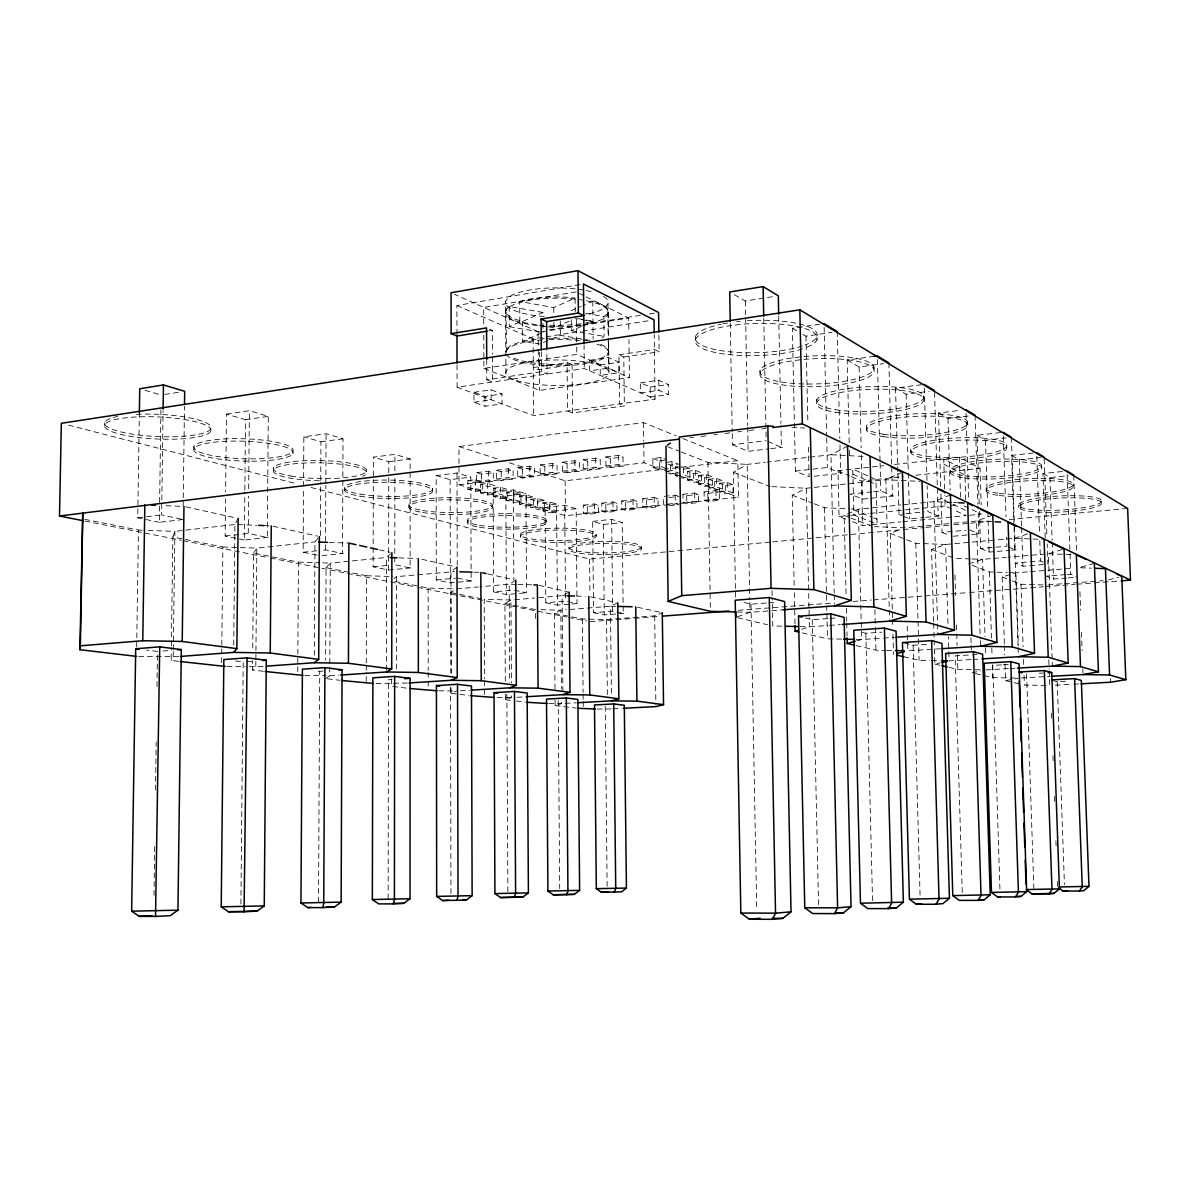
<?xml version="1.0" encoding="UTF-8"?>
<svg xmlns="http://www.w3.org/2000/svg" width="1190" height="1190" viewBox="0 0 1190 1190"><rect width="100%" height="100%" fill="white"/><g stroke="black" fill="none" stroke-linecap="round" stroke-linejoin="round"><path stroke-width="0.75" stroke-dasharray="5 3.75" d="M391.361 678.925L391.361 686.332L407.947 688.296M394.872 478.261L394.782 564.685L410.119 567.957L410.134 458.938L394.902 454.357L373.377 457.153L373.333 477.592M394.887 470.913L394.902 454.357M396.359 668.988L396.448 576.644L454.461 571.602M409.092 507.58L409.092 505.527M366.327 471.805L366.327 469.544M366.222 681.528L366.252 672.246M366.252 670.387L366.267 664.823M366.282 662.964L366.505 575.752L326.075 567.66L325.614 660.108M410.862 567.883L388.624 570.04L373.125 566.812L373.318 479.451M386.378 670.134L386.557 557.485L390.543 553.856M388.148 898.748L388.461 679.728L392.06 679.49M388.624 570.04L388.758 474.527M388.758 472.683L388.773 461.661L373.377 457.153M325.524 678.597L329.749 675.771L330.27 563.123L386.557 557.485M303.539 486.279L303.852 436.804L326.075 433.725L343.003 438.798L342.541 553.543L325.495 549.899L322.059 550.271M344.921 490.815L344.921 488.673M316.897 555.105L303.138 552.234L303.524 488.108M314.339 655.303L314.963 541.911L319.366 536.526M318.518 902.124L319.723 671.309L316.272 670.892M320.452 535.589L320.72 482.262M320.735 480.418L320.943 441.802L303.852 436.804M325.495 549.899L325.822 485.356M325.837 483.512L326.075 433.725M273.551 469.901L273.566 467.625M292.814 453.747A49.697 9.937 1.8 0 0 223.705 441.416A49.697 9.937 1.8 0 0 213.858 458.224A49.697 9.937 1.8 0 0 292.814 453.747L292.829 451.382A49.697 9.996 1.8 0 0 223.735 438.976A49.697 9.996 1.8 0 0 213.888 455.874A49.697 9.996 1.8 0 0 292.829 451.382M297.738 671.621L298.437 562.126L253.589 553.142L252.726 649.606M240.901 904.043L243.206 661.938L234.4 660.852M268.107 537.404L244.367 540.007L244.828 491.887M244.843 490.042L245.512 419.713L226.442 414.135L225.624 491.693M226.442 414.135L249.394 410.714L268.286 416.381L267.289 537.493L248.264 533.432L248.606 496.245M248.68 488.807L249.394 410.714M263.377 671.294L252.548 670.015L252.622 660.733M255.85 661.328L255.791 666.891L252.548 670.015M255.865 659.468L256.847 548.129L314.963 541.911M221.623 662.696L222.872 546.984L172.847 536.973L174.885 531.38L234.921 524.493L256.728 525.296M244.367 540.007L225.148 536.006L225.55 499.071M233.716 644.965L234.921 524.493L238.149 518.468M183.171 506.494L184.48 406.162M193.896 448.987L193.925 446.577M210.838 430.944A53.252 11.052 2.5 0 0 134.663 417.05A53.252 11.052 2.5 0 0 127.836 435.867A53.252 11.052 2.5 0 0 210.838 430.944L210.868 428.445M154.001 895.326L154.715 845.45M155.503 790.011L156.188 741.98M156.976 686.541L157.482 651.436L146.593 650.097M183.007 519.509L159.326 522.306L160.933 409.777M181.222 519.123L161.602 514.943L163.075 410.937M178.381 661.298L171.181 660.45L171.36 647.553M171.375 645.709L172.847 536.973M173.279 651.436L173.204 656.969L171.181 660.45M173.294 649.591L174.885 531.38L143.931 530.279M159.326 522.306L137.743 517.814L139.364 412.722M136.672 647.092L136.776 639.655M136.805 637.795L138.471 530.086L84.148 519.212M104.601 425.514L104.646 422.971M505.914 373.199L505.572 301.68L507.907 297.916A51.349 14.563 0.1 0 1 560.549 287.906L574.011 288.739A51.349 14.563 0.1 0 1 584.587 290.226M253.589 553.142L256.847 548.129L222.872 546.984M505.824 351.972L508.175 348.551A51.497 13.268 0.1 0 1 547.207 339.552M603.538 296.459A51.349 14.563 0.1 0 1 607.986 303.926L605.026 307.6A51.349 14.563 0.1 0 1 585.495 314.577M608.417 342.779L608.536 353.876L605.561 357.238A51.497 13.268 0.1 0 1 553.915 365.821L541.048 365.166A51.497 13.268 0.1 0 1 507.014 355.423M326.075 567.66L330.27 563.123L321.434 562.84M542.878 312.405L509.171 306.47L506.821 308.493A50.962 14.221 0.1 0 0 514.913 319.113L522.484 321.493L542.878 312.405L542.908 316.049M393.979 578.697L396.448 576.644M509.171 306.47L509.29 326.714L519.822 321.88L537.776 324.959M585.718 313.267L603.865 316.51L606.528 314.547A50.962 14.221 0.1 0 0 600.251 303.762L592.813 301.219L582.832 305.577M456.975 567.109L450.951 571.497L451.159 672.915M602.081 337.752L604.089 336.339L603.865 316.51M450.995 673.213L450.832 592.635L456.395 588.886L478.246 586.938M515.761 580.185L509.186 584.171L480.061 586.774M735.584 597.127L733.337 472.296L747.216 464.368L765.423 462.27M505.304 681.23L504.917 603.464L510.956 600.028L511.403 682.867M847.548 446.086L830.962 454.729L767.252 462.062M569.118 592.04L562.126 595.684L536.541 597.856M794.147 585.272L792.243 495.219L806.359 488.242L885.836 479.719L920.242 481.4M554.986 688.995L554.391 613.371L560.817 610.217L566.321 609.771M902.407 472.147L885.836 479.719L889.242 608.254M617.759 602.854L610.425 606.201L568.165 609.622M519.822 321.88L519.703 301.472L553.766 307.555L575.082 298.05L575.216 311.721M571.2 310.664L581.166 306.306M847.325 514.05L858.377 509.231L900.785 504.977M522.484 321.493L522.618 341.203L541.316 333.155M539.561 325.272L553.93 327.741L571.988 319.976M543.354 342.541L560.386 335.357L593.141 340.905M571.289 319.783L571.379 330.731L581.36 326.521M583.026 325.822L593.007 321.612L575.276 318.563M451.025 687.865L451.04 693.354L456.633 691.018M950.408 494.951L933.971 501.645L902.63 504.798M571.899 616.881L582.401 618.979L606.558 619.559L654.693 615.84L662.28 612.761M892.53 617.684L890.284 533.388L901.321 529.074M992.743 515.077L976.529 521.027L950.661 523.481M737.503 616.762L749.983 612.329L783.065 609.801M505.378 694.201L505.393 699.75L511.477 697.593L511.462 693.919M933.615 621.537L931.532 549.438L945.604 544.455L1014.445 538.297L1031.105 538.951M1014.445 538.297L1030.376 532.956M968.615 563.867L982.553 559.36L991.701 558.586M801.465 629.272L809.408 626.818L827.63 625.524M555.076 700.062L555.12 705.596L561.576 703.617L561.546 699.943M1062.313 549.497L1048.405 553.766L1008.168 557.188M1004.36 643.611L1002.159 576.927L1015.903 572.836L1028.532 571.81M1094.339 563.361L1079.033 567.719L1091.364 568.151M856.83 640.86L861.62 639.551L881.582 638.212M1108.44 579.917L1118.421 577.269M519.703 301.472L528.538 299.3A50.962 14.221 0.1 0 1 567.779 297.292L575.082 298.05M585.971 322.832L592.932 321.24L578.399 318.667M934.15 640.012L934.849 664.05L940.174 662.86M971.992 672.781L980.783 670.996M1005.029 663.99L1005.565 680.665L1019.443 678.062M456.975 334.256L456.901 305.503L583.472 283.993M576.228 291.892L483.676 307.451L483.75 325.926M488.763 330.924L492.303 330.359L492.407 354.337M549.066 329.868L640.324 315.365M649.443 313.922L654.916 313.059M581.211 325.569L539.204 332.233L454.402 294.228M583.026 325.287L628.692 318.042L628.87 332.486M734.394 294.689L745.312 301.011L774.63 296.384M164.77 394.44L179.244 392.164M456.901 305.503L533.105 338.882L544.098 337.142M545.927 336.859L580.735 331.4M582.564 331.118L650.35 320.467M483.884 361.016L483.913 368.394L576.793 354.397L629.406 377.617L628.945 339.7M808.412 447.202L809.081 476.818L795.411 471.106L792.361 328.291L822.29 323.829M572.078 364.661L567.095 362.519L533.298 367.561L538.386 369.659L572.078 364.661L572.494 412.9L624.378 405.894L623.798 357L618.993 354.784L619.559 403.901L624.378 405.894M618.993 354.784L654.426 349.503L659.111 351.764L658.873 333.899M589.556 360.317L608.402 357.506L618.874 362.236L618.993 372.753L600.281 375.445L600.162 364.988L589.556 360.317L589.66 370.878L608.521 368.127L618.993 372.753M623.798 357L659.111 351.764M486.695 359.395L486.784 379.788L541.45 371.711L547.028 374.017L546.85 350.514M600.162 364.988L618.874 362.236M457.034 364.913L457.094 387.196L584.275 368.543L655.08 399.096L654.217 334.628M802.938 334.42L805.957 336.175L832.048 332.352M245.512 419.713L268.286 416.381M473.962 392.313L491.068 389.844L501.987 393.979L502.031 403.856L485.014 406.251L473.992 402.235L473.962 392.313L484.985 396.404L501.987 393.979M483.913 368.394L539.606 390.394L629.406 377.617M473.992 402.235L491.113 399.81L491.068 389.844M640.577 382.808L658.784 380.25L668.289 384.548L668.423 394.574L650.335 397.044L650.201 387.062L640.577 382.808L640.711 392.893L658.918 390.38L668.423 394.574M650.201 387.062L668.289 384.548M849.199 442.695L847.176 360.064L873.743 356.375M847.176 360.064L859.135 366.996L883.649 363.634M320.943 441.802L343.003 438.798M457.094 387.196L533.611 415.563L655.08 399.096M897.81 471.686L895.534 388.089L922.428 384.593M677.72 503.712L565.443 515.701L459.028 484.761L458.938 446.562L643.478 422.629L676.069 435.778M895.534 388.089L906.14 394.247L929.197 391.287M388.773 461.661L410.134 458.938M689.888 437.831L693.577 437.37M700.94 436.462L706.473 435.778M713.851 434.856L717.54 434.395M724.903 433.487L730.437 432.803M737.815 431.881L741.489 431.435M748.867 430.512L754.401 429.828M761.764 428.921L765.453 428.46M940.71 486.502L938.538 413.004L958.605 410.55M471.88 580.913L450.326 582.877L436.284 579.961L436.165 475.539L457.02 472.995L470.809 477.13L471.136 580.973L457.257 578.013M540.111 464.903L552.353 463.416L557.009 464.963L557.069 473.873L544.871 475.331L540.186 473.813L540.111 464.903L544.797 466.435L557.009 464.963M476.625 472.638L488.436 471.21L493.27 472.698L493.3 481.459L481.519 482.857L476.654 481.414L476.625 472.638L481.489 474.126L493.27 472.698M496.394 470.243L508.323 468.786L513.098 470.303L513.143 479.109L501.243 480.522L496.423 479.049L496.394 470.243L501.198 471.746L513.098 470.303M517.635 467.655L529.729 466.183L534.429 467.715L534.489 476.58L522.44 478.008L517.695 476.521L517.635 467.655L522.38 469.172L534.429 467.715M562.454 462.196L574.844 460.694L579.426 462.27L579.5 471.24L567.154 472.698L562.528 471.18L562.454 462.196L567.08 463.758L579.426 462.27M583.16 459.682L595.699 458.15L600.221 459.757L600.31 468.771L587.815 470.258L583.249 468.711L583.16 459.682L587.726 461.259L600.221 459.757M605.844 456.915L618.532 455.383L622.98 456.99L623.084 466.063L610.425 467.566L605.933 466.004L605.844 456.915L610.336 458.522L622.98 456.99M938.538 413.004L947.999 418.493L969.672 415.875M732.252 433.725L732.445 444.762L766.182 440.687M436.165 475.539L450.118 479.63L470.809 477.13M137.743 517.814L161.602 514.943M467.863 480.626L475.197 479.748L482.679 481.995L482.709 490.548L475.405 491.396L467.893 489.224L467.863 480.626L475.375 482.857L475.405 491.396M652.804 458.492L659.498 460.976L659.617 469.961L652.923 467.521L652.804 458.492L660.941 457.525L665.924 459.399M476.654 481.414L488.465 480.001L493.3 481.459M496.423 479.049L508.368 477.636L513.143 479.109M517.695 476.521L529.773 475.078L534.489 476.58M540.186 473.813L552.428 472.356L557.069 473.873M562.528 471.18L574.919 469.693L579.5 471.24M583.249 468.711L595.788 467.209L600.31 468.771M605.933 466.004L618.636 464.487L623.084 466.063M459.028 484.761L643.998 462.791L662.889 469.678M659.498 460.976L665.969 460.218M732.445 444.762L748.123 451.322L769.157 448.823M770.912 448.615L782.604 447.232M480.358 484.33L487.632 483.467L494.966 485.654L495.01 494.133L487.736 494.966L480.388 492.839L480.358 484.33L487.707 486.517L494.966 485.654M667.144 462.241L671.993 461.675L678.493 464.115L670.461 465.067L667.188 463.847M467.893 489.224L475.227 488.361L482.709 490.548M652.923 467.521L661.06 466.569L666.043 468.399M493.344 488.183L500.588 487.335L507.743 489.477L507.788 497.851L500.588 498.67L493.389 496.587L493.344 488.183L500.544 490.31L507.743 489.477M689.962 477.175L683.61 474.84L683.477 465.989L689.828 468.384L689.962 477.175L682.004 478.082L675.608 475.762L675.474 466.926L681.87 466.183M509.439 462.836L565.161 480.79L737.8 460.679L738.455 497.227L679.564 503.519M683.462 469.113L689.828 468.384M480.388 492.839L487.677 491.991L495.01 494.133M667.278 471.195L672.112 470.63L678.627 473.01L670.595 473.932L667.322 472.757M979.177 503.995L977.005 435.302L1001.43 432.476M493.151 492.229L513.351 489.893L525.906 493.657L526.53 592.798L513.916 590.106L493.582 591.876L493.151 492.229L505.854 495.947L525.906 493.657M506.717 492.11L513.902 491.291L520.908 493.389L520.952 501.674L513.797 502.478L506.762 500.44L506.717 492.11L513.753 494.207L520.908 493.389M687.374 471.314L695.287 470.392L701.49 472.728L701.639 481.429L693.74 482.307L687.508 480.046L687.374 471.314L693.606 473.635L701.49 472.728M493.389 496.587L500.618 495.769L507.788 497.851M675.608 475.762L683.61 474.84M977.005 435.302L985.499 440.24L1006.219 437.861M519.376 495.888L526.501 495.085L533.358 497.137L533.403 505.334L526.307 506.107L519.42 504.129L519.376 495.888L526.263 497.926L533.358 497.137M698.575 475.509L706.429 474.617L712.498 476.907L712.631 485.505L704.807 486.368L698.709 484.152L698.575 475.509L704.673 477.785L712.498 476.907M506.762 500.44L513.946 499.622L520.952 501.674M687.508 480.046L695.436 479.154L701.639 481.429M530.814 499.279L537.88 498.491L544.604 500.499L544.663 508.606L537.612 509.38L530.859 507.431L530.814 499.279L537.553 501.273L544.604 500.499M708.705 479.287L716.499 478.41L722.434 480.641L722.583 489.149L714.818 489.997L708.853 487.826L708.705 479.287L714.684 481.504L722.434 480.641M795.411 471.106L827.392 467.521L840.661 473.337L839.857 440.196M225.148 536.006L248.264 533.432M519.42 504.129L526.545 503.325L533.403 505.334M698.709 484.152L706.577 483.274L712.631 485.505M542.982 510.941L550.003 510.168L556.593 512.087L549.587 512.845L542.982 510.941L542.923 502.864L549.944 502.091L556.518 504.054L557.456 605.174L569.906 604.148M719.429 483.274L727.164 482.411L732.966 484.598L733.114 493.017L725.409 493.85L719.578 491.723L719.429 483.274L725.275 485.446L732.966 484.598M845.807 519.063L839.069 516.475L837.983 470.719L883.679 465.647M894.597 464.442L959.318 457.257L980.039 468.325L981.2 504.977M542.923 502.864L549.527 504.828L556.518 504.054M530.859 507.431L537.939 506.657L544.663 508.606M708.853 487.826L716.648 486.978L722.583 489.149M814.332 476.238L841.761 473.218M1013.984 525.906L1011.619 455.368L1034.898 452.81M545.094 507.431L564.685 505.289L576.153 508.725L577.016 603.568L565.503 601.114L545.793 602.75L545.094 507.431L556.712 510.837L576.153 508.725M583.264 505.185L594.346 503.98L598.347 505.214L598.421 513.202L587.384 514.378L583.338 513.188L583.264 505.185L587.295 506.419L598.347 505.214M601.798 503.162L612.984 501.942L616.926 503.191L617.03 511.224L605.859 512.414L601.872 511.194L601.798 503.162L605.769 504.411L616.926 503.191M621.701 500.99L633.006 499.755L636.903 501.02L637.007 509.097L625.717 510.302L621.79 509.067L621.701 500.99L625.628 502.254L636.903 501.02M642.734 498.67L654.173 497.435L658.011 498.714L658.13 506.836L646.706 508.041L642.838 506.806L642.734 498.67L646.601 499.949L658.011 498.714M677.69 496.022L675.176 495.159L663.604 496.409L663.722 504.59L675.295 503.355L677.809 504.188M682.941 494.296L694.633 493.032L698.352 494.341L698.485 502.552L686.823 503.787L683.06 502.522L682.941 494.296L686.704 495.605L698.352 494.341M704.078 491.991L715.904 490.711L719.563 492.035L719.712 500.291L707.916 501.54L704.212 500.261L704.078 491.991L707.782 493.315L719.563 492.035M719.578 491.723L727.313 490.89L733.114 493.017M669.063 497.524L678.955 496.453M1011.619 455.368L1019.295 459.816L1040.581 457.51M851.43 476.64L861.515 481.072L903.165 476.595M915.854 475.227L980.039 468.325M583.338 513.188L594.42 511.998L598.421 513.202M601.872 511.194L613.073 510.004L617.03 511.224M621.79 509.067L633.11 507.862L637.007 509.097M642.838 506.806L654.277 505.586L658.13 506.836M683.06 502.522L694.752 501.273L698.485 502.552M704.212 500.261L716.038 498.982L719.712 500.291M669.182 505.676L679.073 504.62M1045.207 537.657L1042.946 473.531L1065.273 471.195M871.898 491.872L850.448 494.118L862.452 499.146L893.526 495.947M873.683 491.693L880.823 490.949L892.47 496.052L891.682 466.465M592.65 521.354L611.66 519.376L622.177 522.529L623.233 613.43L612.672 611.184L593.572 612.701L592.65 521.354L603.315 524.478L622.177 522.529M303.138 552.234L320.333 550.449M1042.946 473.531L1049.907 477.562L1068.233 475.673M322.044 555.641L343.315 553.454M839.069 516.475L848.946 515.493M850.582 515.33L868.477 513.559M870.307 513.381L948.609 505.616M950.349 505.453L957.295 504.753M897.855 473.546L898.971 514.407L904.4 513.872M906.2 513.693L924.273 511.923M373.125 566.812L389.368 565.22M903.522 516.311L909.606 518.855L923.901 517.471M925.686 517.308L939.207 515.999M852.531 521.666L862.631 525.563L869.875 524.864M871.69 524.686L900.756 521.889M902.57 521.726L966.235 515.597L953.25 509.662M969.627 515.27L981.482 514.125L970.326 508.904M948.817 523.645L904.474 527.839L874.516 526.635M311.096 487.498L589.6 559.092L770.793 542.015M772.637 541.852L924.258 527.572M926.103 527.393L951.985 524.954M953.83 524.775L968.63 523.392M970.475 523.213L990.809 521.294M1009.298 519.554L1127.629 508.413M940.918 493.85L942.064 532.436L965.968 530.219M436.284 579.961L455.517 578.176M953.368 536.229L969.731 534.741M971.561 534.563L979.786 533.819M979.415 511.417L980.59 548.545L1006.948 546.225L1006.651 537.047M980.59 548.545L989.098 552.101L1009.968 550.301M1011.708 550.152L1016.111 549.765M493.582 591.876L506.36 594.539L527.23 592.739M993.531 558.437L1006.338 557.351M514.615 599.715L534.712 598.02M1043.452 562.23L1040.476 560.936L1015.234 563.034L1022.924 566.247L1046.129 564.328M1048.792 564.12L1047.914 564.194L1047.2 543.889M571.691 604.014L577.7 603.509M1030.332 571.661L1073.618 568.151M1065.586 574.621L1046.575 576.139L1053.537 579.054L1066.448 578.043M1067.326 574.487L1070.777 574.22L1075.834 576.421M1068.293 577.894L1077.515 577.165M593.572 612.701L604.267 614.918L623.902 613.371M743.988 602.438L750.994 604.208L766.925 602.958M768.695 602.824L775.761 602.274M162.985 651.004L170.319 650.439M1048.003 584.9L1062.7 583.769M1064.529 583.621L1103.1 580.646M590.21 621.701L632.768 618.428M634.627 618.294L660.524 616.286M738.231 610.306L834.458 602.899M852.962 601.471L871.452 600.043M873.311 599.909L923.261 596.056M925.121 595.922L967.678 592.635M969.523 592.501L1028.74 587.934M1030.585 587.801L1043.541 586.804M1045.385 586.655L1074.986 584.379M1076.846 584.231L1119.403 580.958M178.693 656.553L138.352 656.404M805.377 617.982L812.249 619.707L828.181 618.547M829.936 618.413L835.246 618.027M246.761 661.685L253.857 661.164M829.445 625.39L840.378 624.616M263.109 666.37L246.791 666.757M862.393 632.396L865.829 633.273L881.85 632.173M319.723 671.309L323.174 671.071M883.397 638.093L894.285 637.364M329.749 675.771L338.882 675.161M904.221 642.987L913.117 645.233L929.316 644.192M940.531 648.758L907.851 650.841L907.092 623.307M407.307 683.075L375.088 683.491M977.139 654.515L955.139 655.869L962.323 894.82M970.966 659.572L949.07 660.896L948.356 636.858M972.795 659.468L980.099 659.022M460.307 690.795L469.455 690.245M1001.504 664.883L992.743 665.389L1000.016 891.727M1003.259 664.779L1008.51 664.466M986.064 669.911L1008.168 668.646M1010.013 668.542L1015.546 668.215M516.995 697.28L524.344 696.864M1039.168 673.243L1042.767 673.049M1021.258 677.958L1050.309 676.366M565.265 703.409L576.362 702.799M1051.975 680.382L1057.196 681.706L1065.823 681.245M1055.247 685.157L1071.893 684.265M1073.737 684.176L1079.285 683.878M611.095 708.943L597.112 709.032M612.895 708.838L621.849 708.377M548.813 703.483L561.576 703.617M438.872 690.795L454.863 690.988M497.137 697.444L511.477 697.593M975.458 673.585L992.743 677.66L1017.658 678.032M226.993 666.46L244.991 666.727M1046.099 685.395L1024.397 685.083L1024.025 674.09M304.833 675.429L326.194 675.727M948.98 667.367L957.831 669.449L984.294 669.881M903.745 656.746L919.111 660.346L929.688 660.539M931.443 660.569L940.264 660.733M856.22 645.575L875.929 650.201L884.795 650.38M886.565 650.424L893.66 650.558M802.313 632.916L827.481 638.822L841.851 639.134M856.22 639.447L861.62 639.551L858.377 509.231L851.237 508.933M781.904 626.178L772.741 625.97L772.191 598.079M800.245 626.609L809.408 626.818L809.2 617.58M737.384 612.002L749.983 612.329L749.789 601.233M540.87 609.711L560.817 610.217L561.457 688.965M510.956 600.028L484.211 599.314L484.523 678.821M615.855 606.335L610.425 606.201L611.407 695.302M421.156 586.7L428.147 588.098L454.639 588.842M567.452 595.833L562.126 595.684L562.915 692.803M576.347 596.086L585.242 596.324M366.505 575.752L392.938 576.54M516.237 584.379L509.186 584.171L509.707 682.257M518.007 584.424L533.849 584.885M1012.422 580.913L1020.975 584.245L1046.174 585.049M298.437 562.126L319.664 562.796M473.798 572.197L479.064 572.36M972.081 565.22L989.351 571.944L1007.052 572.539M1008.823 572.598L1015.903 572.836L1018.328 644.831M398.903 557.887L416.56 558.467M138.471 530.086L142.116 530.219M329.243 542.402L348.878 543.086M1071.104 554.614L1048.405 553.766L1052.391 666.103M264.001 525.563L271.261 525.831M970.266 558.928L954.469 558.363L931.532 549.438M972.022 558.988L982.553 559.36L985.008 636.754M890.284 533.388L915.824 543.324L945.604 544.455L948.028 625.776M1032.965 539.025L1042.217 539.397M166.184 505.72L182.189 506.36M814.302 503.801L824.477 507.758L849.452 508.844M991.374 521.651L976.529 521.027L980.248 638.852M951.717 502.448L933.971 501.645L937.839 634.434M953.488 502.522L958.813 502.775M771.775 486.636L806.359 488.242L809.007 608.343M681.067 451.947L707.916 462.404L747.216 464.368L749.745 599.373M862.943 456.41L830.962 454.729L834.205 592.977M791.826 427.329L804.752 428.058M544.306 316.406L540.706 316.198A51.349 14.563 0.1 0 1 505.572 301.68M539.948 343.984L522.618 341.203M327.295 678.806L339.686 680.264M451.04 693.354L458.105 694.187M459.876 694.395L468.696 695.436M505.393 699.75L514.422 700.806M516.222 701.029L525.236 702.085M555.12 705.596L576.213 708.08M509.29 326.714L541.242 332.114M571.379 330.731L604.089 336.339M84.951 521.086L181.267 540.26M183.096 540.632L268.509 557.634M270.338 558.006L415.727 586.953M417.556 587.324L566.589 617M568.404 617.357L586.581 620.987M394.991 581.449L419.416 586.343M450.832 592.635L457.867 594.048M459.623 594.39L482.456 598.972M504.917 603.464L535.426 609.577L535.5 620.6M554.391 613.371L570.144 616.524M545.793 602.75L557.456 605.174M185.774 506.836L236.349 518.067M273.046 526.233L317.596 536.125M379.327 549.854L390.082 552.249M421.825 559.3L455.22 566.723M487.811 573.967L514.02 579.798M539.144 585.376L567.362 591.653M590.612 596.83L615.944 602.452M637.513 607.257L660.51 612.359M737.696 617.729L767.491 624.735M934.849 664.05L940.145 665.299M1005.565 680.665L1020.975 684.28M68.529 425.157L296.726 483.809M145.091 390.32L161.141 395.021M458.938 446.562L498.982 459.459M664.615 470.303L678.345 475.301M680.07 475.94L738.455 497.227M675.474 466.926L681.87 469.306M486.784 379.788L492.526 382.005L492.407 356.182M572.494 412.9L567.511 410.966L567.095 362.519M667.635 446.726L679.386 451.293M733.337 472.296L769.96 486.546M792.243 495.219L812.591 503.147M849.214 517.397L844.171 515.434L846.135 597.082M850.895 518.052L872.761 526.56M1002.159 576.927L1010.712 580.259M873.787 522.856L853.885 515.002L852.754 469.083L875.959 479.525L877.104 524.165M853.751 509.885L872.002 517.204M873.668 517.873L876.985 519.197M682.926 438.545L737.8 460.679M898.971 514.407L902.005 515.687M942.064 532.436L948.385 535.069M489.432 329.124L492.303 330.359M767.877 441.43L781.428 447.38L780.967 425.187M969.642 529.877L978.834 533.908L977.957 506.092M1008.599 546.954L1015.189 549.84L1014.326 524.002M837.983 470.719L849.749 475.896M852.873 474.17L876.078 484.479M951.628 508.933L945.143 505.958L944.815 495.248M944.979 500.737L951.479 503.742M953.101 504.501L966.087 510.51M963.959 505.914L968.734 508.145M579.5 293.528L584.424 295.983M586.06 296.801L628.692 318.042M943.893 464.204L964.986 475.018M792.361 328.291L796.898 330.924M1110.568 678.508L1110.716 682.212M1101.598 501.064A41.576 7.051 -2.9 0 1 1039.153 510.153A41.576 7.051 -2.9 0 1 1039.465 497.911A41.576 7.051 -2.9 0 1 1101.598 501.064L1101.687 503.072A41.591 7.021 -2.8 0 1 1039.227 512.131A41.591 7.021 -2.8 0 1 1039.539 499.949A41.591 7.021 -2.8 0 1 1101.687 503.072M1079.925 591.668L1080.609 610.083M1081.427 632.188L1082.112 650.618M1082.796 669.033L1082.93 672.722M1073.737 475.107L1076.548 551.193M1073.142 484.241L1073.216 486.353M1067.132 474.691L1069.974 552.101M1070.033 553.945L1070.777 574.22M1049.907 477.562L1052.153 540.305M1052.213 542.149L1053.537 579.054M1057.196 681.706L1064.44 884.572M1044.18 458.968L1046.932 536.497M1051.41 713.212L1051.677 720.605M1052.912 755.739L1053.165 763.132M1054.34 796.408L1054.608 803.8M1055.917 840.78L1056.11 846.313M1057.345 881.448L1057.538 886.996M1048.807 659.885L1049.134 669.018M1049.193 670.848L1049.714 685.44M1041.681 465.647L1041.756 467.878M1036.817 456.291L1039.524 533.388M1039.777 540.736L1040.476 560.936M1019.295 459.816L1021.541 525.876M1021.615 527.72L1022.924 566.247M1026.583 673.957L1033.887 888.93M1018.566 505.319L1018.64 507.312M1020.975 584.245L1023.088 646.587M1023.534 659.424L1023.712 664.927M1011.411 437.265L1014.252 522.157M1014.059 527.765L1018.045 645.605M1018.105 647.464L1018.357 654.857M1006.71 444.986L1006.8 447.336M1003.289 435.957L1005.981 516.817M1004.42 645.471L1004.717 654.738M985.499 440.24L987.745 509.93M987.804 511.76L989.098 552.101M989.351 571.944L991.493 638.703M991.791 647.985L992.029 655.393M992.326 664.674L992.743 677.66M986.257 488.867L986.332 490.964M985.365 647.806L985.588 655.184M975.086 415.221L977.897 504.233M980.307 640.696L980.471 646.23M967.619 421.885L967.708 424.369M966.027 413.361L968.72 500.291M970.906 637.706L971.085 643.24M971.144 645.084L971.308 650.632M965.759 499.874L964.822 469.961L943.744 458.998L944.771 493.419M959.318 457.257L960.538 497.167M954.975 575.023L955.585 595.387M956.477 625.018L957.102 645.382M957.385 654.634L957.831 669.449M950.572 470.704L950.632 472.906M947.999 418.493L950.155 490.339M934.567 392.447L937.318 486.561M937.378 488.406L938.196 516.088L927.888 511.566L927.144 485.758M933.674 623.381L934.091 638.167M924.332 388.044L927.084 483.913M923.633 395.883L923.708 398.516M915.824 543.324L917.966 619.484M918.011 621.344L919.111 660.346M910.945 450.534L911.019 452.855M906.14 394.247L908.282 471.21M908.327 473.04L909.606 518.855M913.117 645.233L920.138 898.301M888.9 362.92L891.622 464.621M892.589 619.514L892.783 626.847M892.976 634.181L893.511 654.336M889.287 610.083L889.54 619.261M877.387 359.573L880.05 461.333M880.094 463.193L880.823 490.949M873.757 366.416L873.832 369.212M874.888 609.607L875.929 650.201M866.707 428.013L866.766 430.468M859.135 366.996L861.173 447.752M861.352 455.086L862.452 499.146M865.829 633.273L872.582 902.213M861.515 481.072L862.631 525.563M849.377 450.043L849.556 457.391M846.402 608.209L846.715 621.195M846.759 623.054L847.072 636.04M837.254 331.579L839.813 438.351M834.25 594.822L834.458 604.029M824.135 327.25L826.663 436.15M826.708 437.994L827.392 467.521M824.477 507.758L826.678 603.746M826.723 605.606L826.857 611.139M826.886 612.984L827.481 638.822M816.875 336.934L816.935 339.909M816.861 399.498L816.92 402.116M805.957 336.175L807.891 423.149M812.249 619.707L818.601 906.646M809.036 610.187L809.17 615.736M794.31 592.62L794.965 623.872M778.721 316.138L780.938 423.343M772.042 590.642L772.146 596.22M763.757 318.161L766.152 438.827M760.127 370.402L760.187 373.199M745.312 301.011L745.58 315.856M745.624 317.715L747.647 425.351M747.677 427.195L748.123 451.322M750.994 604.208L756.736 909.889M730.273 323.278L732.222 431.881M727.164 482.411L727.313 490.89M725.275 485.446L725.409 493.85M716.499 478.41L716.648 486.978M715.904 490.711L716.038 498.982M714.684 481.504L714.818 489.997M707.916 462.404L710.326 607.629M707.782 493.315L707.916 501.54M706.429 474.617L706.577 483.274M704.673 477.785L704.807 486.368M695.317 337.172L695.362 340.147M695.287 470.392L695.436 479.154M694.633 493.032L694.752 501.273M693.606 473.635L693.74 482.307M686.704 495.605L686.823 503.787M675.176 495.159L675.295 503.355M671.993 461.675L672.112 470.63M670.461 465.067L670.595 473.932M660.941 457.525L661.06 466.569M658.784 380.25L658.918 390.38M654.173 497.435L654.277 505.586M654.693 615.84L655.883 704.718M646.601 499.949L646.706 508.041M643.478 422.629L643.716 440.88M643.745 442.71L643.998 462.791M641.47 547.058A36.221 5.697 -0.5 0 1 586.164 552.205A36.221 5.697 -0.5 0 1 588.143 542.313A36.221 5.697 -0.5 0 1 641.47 547.058L641.484 548.843A36.236 5.667 -0.5 0 1 586.179 553.975A36.236 5.667 -0.5 0 1 588.158 544.142A36.236 5.667 -0.5 0 1 641.484 548.843M633.006 499.755L633.11 507.862M625.628 502.254L625.717 510.302M618.532 455.383L618.636 464.487M612.984 501.942L613.073 510.004M611.66 519.376L612.672 611.184M610.336 458.522L610.425 467.566M608.313 312.747L608.611 340.102M608.64 341.917L608.982 372.916A51.557 12.748 0 0 1 531.008 383.671A51.557 12.748 0 0 1 532.317 361.582A51.557 12.748 0 0 1 608.982 372.916M607.986 303.926L608.328 335.372M607.882 310.873L608.164 336.398M608.194 338.228L608.328 350.99M608.402 357.506L608.521 368.127M605.769 504.411L605.859 512.414M606.558 619.559L607.361 694.499M603.315 524.478L604.267 614.918M605.234 706.28L607.153 888.142M595.699 458.15L595.788 467.209M596.145 534.28A37.872 6.203 -0.3 0 1 539.085 539.844A37.872 6.203 -0.3 0 1 539.606 529.089A37.872 6.203 -0.3 0 1 596.145 534.28L596.16 536.154A37.872 6.173 -0.3 0 1 539.1 541.688A37.872 6.173 -0.3 0 1 539.62 530.993A37.872 6.173 -0.3 0 1 596.16 536.154M592.813 301.219L593.111 339.12M594.346 503.98L594.42 511.998M589.6 559.092L589.942 594.078M587.726 461.259L587.815 470.258M587.295 506.419L587.384 514.378M584.052 344.654L584.275 368.543M582.401 618.979L583.085 692.387M583.1 694.216L583.16 699.735M583.174 701.564L583.219 707.068M576.481 319.47L576.719 345.204M576.734 347.034L576.793 354.397M574.844 460.694L574.919 469.693M569.028 547.549L569.043 549.334M567.08 463.758L567.154 472.698M565.161 480.79L565.443 515.701M564.685 505.289L565.503 601.114M560.267 320.898L560.386 335.357M558.214 700.523L559.716 888.588M553.766 307.555L553.811 313.059M553.886 322.237L553.93 327.741M552.353 463.416L552.428 472.356M549.944 502.091L550.003 510.168M549.527 504.828L549.587 512.845M546.641 520.342L546.656 522.291M544.797 466.435L544.871 475.331M542.952 323.323L543.027 332.426M541.316 351.734L541.45 371.711M539.338 352.225L539.606 390.394M538.118 331.608L538.237 347.911M538.237 349.726L538.386 369.659M537.88 498.491L537.939 506.657M537.553 501.273L537.612 509.38M533.105 338.882L533.611 415.563M529.729 466.183L529.773 475.078M526.501 495.085L526.545 503.325M526.263 497.926L526.307 506.107M522.38 469.172L522.44 478.008M520.432 534.771L520.447 536.645M513.902 491.291L513.946 499.622M513.753 494.207L513.797 502.478M513.351 489.893L513.842 578.965M508.323 468.786L508.368 477.636M506.152 312.211L506.36 352.329A51.081 13.194 0.1 0 1 539.219 338.942M505.854 495.947L506.36 594.539M506.866 694.231L507.877 892.946M501.198 471.746L501.243 480.522M500.588 487.335L500.588 498.67M492.348 505.051L492.363 507.089M488.436 471.21L488.465 480.001M487.632 483.467L487.736 494.966M484.985 396.404L485.014 406.251M483.78 335.163L483.884 359.172M484.523 680.665L484.583 695.451M481.489 474.126L481.519 482.857M475.197 479.748L475.227 488.361M467.343 520.833L467.343 522.782M457.02 472.995L457.228 565.116M450.118 479.63L450.326 582.877M450.534 687.329L450.951 893.868M432.535 488.197L432.535 490.339M428.147 588.098L428.207 670.52M428.207 672.35L428.221 688.846M586.209 290.538A51.349 14.563 0.1 0 1 593.215 292.219M548.902 339.477A51.497 13.268 0.1 0 1 560.981 339.343L574.487 340.087A51.497 13.268 0.1 0 1 579.932 340.682M596.815 344.103A51.497 13.268 0.1 0 1 608.536 353.876M586.581 300.802A51.378 14.31 0.1 0 1 582.639 324.87M581.003 325.123A51.378 14.31 0.1 0 1 505.572 312.048A51.378 14.31 0.1 0 1 582.728 300.118M600.682 344.401A51.081 13.194 0.1 0 1 582.341 362.831A51.081 13.194 0.1 0 1 511.76 357.268M541.048 338.778A51.081 13.194 0.1 0 1 544.321 338.525M546.002 338.421A51.081 13.194 0.1 0 1 580.973 339.641M582.684 339.879A51.081 13.194 0.1 0 1 587.592 340.712M581.032 323.754A50.962 14.221 0.1 0 1 546.79 325.078M747.261 320.779A61.077 16.169 -1.6 0 1 808.679 326.878A61.077 16.169 -1.6 0 1 805.214 344.936M802.417 345.933A61.077 16.169 -1.6 0 1 711.025 348.581A61.077 16.169 -1.6 0 1 721.006 324.26M722.702 323.903A61.077 16.169 -1.6 0 1 729.857 322.654M736.61 321.746A61.077 16.169 -1.6 0 1 740.135 321.36M802.477 348.863A61.092 16.08 -1.6 0 1 699.11 346.632A61.092 16.08 -1.6 0 1 764.947 323.382A61.092 16.08 -1.6 0 1 805.273 347.867M136.434 414.358A53.238 11.112 2.5 0 1 210.972 427.21A53.238 11.112 2.5 0 1 140.137 435.198A53.238 11.112 2.5 0 1 117.646 416.485M319.366 480.775A46.663 8.97 1.2 0 1 273.774 469.559A46.663 8.97 1.2 0 1 332.739 463.446A46.663 8.97 1.2 0 1 362.727 476.283M999.228 493.404A43.524 7.795 -2.8 0 0 1071.774 486.338A43.524 7.795 -2.8 0 0 1018.03 479.421A43.524 7.795 -2.8 0 0 999.228 493.404M999.288 495.486A43.524 7.75 -2.8 0 0 1071.848 488.436A43.524 7.75 -2.8 0 0 1018.105 481.563A43.524 7.75 -2.8 0 0 999.288 495.486M926.296 456.112A48.046 9.684 -2.6 0 0 1005.61 447.559A48.046 9.684 -2.6 0 0 944.369 438.917A48.046 9.684 -2.6 0 0 926.296 456.112M926.356 458.403A48.061 9.624 -2.6 0 0 1005.684 449.894A48.061 9.624 -2.6 0 0 944.443 441.312A48.061 9.624 -2.6 0 0 926.356 458.403M964.644 475.717A45.666 8.672 -2.7 0 0 1040.432 467.968A45.666 8.672 -2.7 0 0 983.163 460.262A45.666 8.672 -2.7 0 0 964.644 475.717M964.703 477.889A45.681 8.613 -2.7 0 0 1040.506 470.184A45.681 8.613 -2.7 0 0 983.238 462.523A45.681 8.613 -2.7 0 0 964.703 477.889M883.53 434.246A50.724 10.889 -2.5 0 0 966.726 424.771A50.724 10.889 -2.5 0 0 900.919 415.012A50.724 10.889 -2.5 0 0 883.53 434.246M883.59 436.671A50.724 10.829 -2.5 0 0 966.801 427.225A50.724 10.829 -2.5 0 0 900.979 417.541A50.724 10.829 -2.5 0 0 883.59 436.671M835.544 409.717A53.728 12.331 -2.3 0 0 922.994 399.141A53.728 12.331 -2.3 0 0 851.921 388.059A53.728 12.331 -2.3 0 0 835.544 409.717M835.603 412.276A53.728 12.257 -2.3 0 0 923.068 401.744A53.728 12.257 -2.3 0 0 851.981 390.737A53.728 12.257 -2.3 0 0 835.603 412.276M781.295 381.99A57.15 14.057 -2 0 0 873.46 370.105A57.15 14.057 -2 0 0 796.244 357.416A57.15 14.057 -2 0 0 781.295 381.99M781.354 384.712A57.15 13.983 -2 0 0 873.519 372.887A57.15 13.983 -2 0 0 796.303 360.272A57.15 13.983 -2 0 0 781.354 384.712M422.554 510.451A41.724 7.438 0.4 0 0 491.425 506.97A41.724 7.438 0.4 0 0 438.009 497.97A41.724 7.438 0.4 0 0 422.554 510.451M422.554 512.473A41.739 7.393 0.4 0 0 491.44 508.993A41.739 7.393 0.4 0 0 438.009 500.053A41.739 7.393 0.4 0 0 422.554 512.473M479.421 525.326A39.687 6.783 0 0 0 545.481 522.098A39.687 6.783 0 0 0 495.977 513.931A39.687 6.783 0 0 0 479.421 525.326M479.421 527.244A39.687 6.738 0 0 0 545.496 524.031A39.687 6.738 0 0 0 495.992 515.91A39.687 6.738 0 0 0 479.421 527.244M359.99 494.088A44.03 8.181 0.8 0 0 431.911 490.31A44.03 8.181 0.8 0 0 374.002 480.344A44.03 8.181 0.8 0 0 359.99 494.088M359.975 496.2A44.045 8.122 0.8 0 0 431.911 492.437A44.045 8.122 0.8 0 0 374.002 482.545A44.045 8.122 0.8 0 0 359.975 496.2M290.806 476A46.663 9.029 1.2 0 0 366.074 471.88A46.663 9.029 1.2 0 0 302.989 460.798A46.663 9.029 1.2 0 0 290.806 476"/><path stroke-width="1.5" d="M340.712 675.042L386.378 671.978L391.718 668.959L391.867 552.636M394.649 676.396L394.411 899.506L393.34 903.894L378.658 903.894L372.351 899.521L372.872 677.824L394.649 676.396L410.089 678.33L410.029 898.733L403.782 903.344L393.34 903.894M341.128 902.124L342.066 669.777L324.915 667.62L302.409 669.182L300.951 902.987L307.66 907.583L322.832 907.613L334.45 907.003L341.128 902.124L300.951 902.987M391.718 668.959L348.432 663.276L348.878 543.086L356.033 544.678M266.768 666.117L314.294 662.726L318.712 659.379L319.366 536.526M324.915 667.62L323.739 902.987L322.832 907.613M318.712 659.379L270.249 653.013L271.261 525.831M247.104 657.847L244.069 911.763L228.391 911.718L221.221 906.84L223.839 659.558L247.104 657.847L266.277 660.257L264.254 905.917L257.085 911.079L244.069 911.763M180.523 656.419L233.642 652.388L236.87 648.639L238.149 518.468M177.95 910.172L181.326 649.576L159.728 646.854L135.705 648.773L131.644 911.183L139.319 916.36L155.533 916.434L170.2 915.66L177.95 910.172L131.644 911.183M184.51 404.317L184.673 391.302L163.446 384.935L139.736 388.743L139.364 412.722M236.87 648.639L182.219 641.47L183.974 506.434M159.728 646.854L155.533 916.434M163.104 409.077L163.446 384.935M136.523 656.374L79.909 649.71L80.355 645.828L142.77 640.726L144.823 504.887M79.909 649.71L82.705 514.154M80.355 645.828L82.824 512.578M83.122 520.714L59.5 516.014L61.345 423.313L799.829 309.831L1127.629 508.413L1130.5 580.095L1121.248 580.809M456.841 900.547L458.031 896.368L457.525 684.295L436.418 685.604L436.671 896.397L442.62 900.562L466.272 900.057L472.132 895.668L471.478 686.05L457.525 684.295M514.318 897.528L515.597 893.526L514.467 691.449L494.029 692.654L494.921 893.586L500.544 897.543L522.871 897.067L528.405 892.902L527.155 693.041L514.467 691.449M566.589 894.761L567.942 890.938L566.321 697.965L546.507 699.095L547.906 891.013L553.246 894.791L574.383 894.359L579.619 890.373L577.894 699.423L566.321 697.965M614.337 892.247L615.736 888.588L613.698 703.93L594.494 704.971L596.324 888.662L601.396 892.292L621.478 891.875L626.431 888.067L624.304 705.254L613.698 703.93M772.459 919.32L775.538 913.147L769.29 597.514L735.227 600.221L740.835 913.042L749.373 919.23L772.459 919.32L782.841 918.368L791.023 911.823L784.612 601.575L769.29 597.514M834.517 913.608L837.611 907.836L830.784 613.847L798.52 616.241L804.767 907.792L812.651 913.548L834.517 913.608L843.502 912.775L851.029 906.676L844.097 617.387L830.784 613.847M888.528 908.625L891.622 903.21L884.408 628.097L853.78 630.224L860.459 903.21L867.793 908.595L888.528 908.625L896.412 907.896L903.374 902.198L896.1 631.191L884.408 628.097M935.98 904.251L939.044 899.149L931.606 640.622L902.451 642.54L909.428 899.179L916.27 904.251L935.98 904.251L942.941 903.612L949.412 898.257L941.93 643.374L931.606 640.622M978.002 900.384L981.021 895.564L973.435 651.733L945.634 653.474L952.788 895.609L959.214 900.384L978.002 900.384L984.175 899.804L990.229 894.776L982.628 654.188L973.435 651.733M1015.457 896.933L1018.432 892.351L1010.771 661.655L984.219 663.232L991.478 892.426L997.532 896.948L1015.457 896.933L1020.99 896.412L1026.673 891.652L1019.027 663.856L1010.771 661.655M1044.314 670.565L1051.752 672.543L1059.412 888.856L1026.211 889.57L1031.909 893.868L1049.074 893.824L1051.975 889.48L1044.314 670.565L1018.893 672.008L1021.972 672.781M1058.892 888.008L1062.953 891.087L1079.404 891.027L1082.245 886.892L1074.615 678.612L1051.975 679.847M1074.615 678.612L1081.338 680.412L1088.969 886.327L1083.911 890.611L1079.404 891.027M1049.074 893.824L1054.057 893.363L1059.412 888.856M667.456 445.06L670.431 443.037M409.137 682.956L451.174 680.293L457.243 677.556L456.975 567.109M665.969 446.072L668.155 601.396L681.751 595.669L771.061 588.336L813.886 589.615L851.311 600.414L847.548 446.086M471.285 690.126L509.737 687.82L516.356 685.321L515.761 580.185M783.065 609.801L834.502 605.874L851.311 600.414M526.188 696.745L562.929 694.648L569.995 692.357L569.118 592.04M795.009 625.702L795.128 631.221L798.297 630.239M842.208 624.482L889.584 621.106L906.364 616.316L902.407 472.147M578.206 702.695L611.467 700.865L618.845 698.768L617.759 602.854M847.116 637.899L847.25 643.463L855.223 641.291M896.1 637.245L937.839 634.434L954.469 630.209L950.408 494.951M662.28 612.761L663.544 704.629L655.913 706.577L623.649 708.273M897.096 653.459L904.266 651.704M942.346 648.639L980.471 646.23L996.878 642.451L992.743 515.077L981.051 509.528M941.959 662.473L947.285 661.283M981.914 658.903L1018.417 656.702L1034.527 653.325L1030.376 532.956M1017.391 668.111L1052.391 666.103L1068.189 663.038L1064.053 548.962L1049.059 541.837M1052.124 676.262L1083.004 674.566L1098.459 671.785L1094.339 563.361M658.844 332.114L658.576 312.479L577.968 270.68L451.055 292.74L451.129 333.631L456.975 336.041L487.007 331.207M1116.86 574.056L1121.754 576.377L1125.829 679.683L1110.716 682.212L1081.145 683.789M451.129 333.631L486.561 327.89L486.695 359.395M541.078 319.054L578.355 313L583.784 315.603L546.627 321.597L541.078 319.054L541.301 349.92M778.677 314.279L778.305 295.804L763.132 286.597L729.708 291.981L730.244 321.434M873.743 356.375L877.283 355.87L888.9 362.92M773.366 426.288L767.833 425.961L679.386 436.983L681.751 595.669M59.5 516.014L678.821 439.199M772.831 427.537L802.328 423.878L1130.5 580.095M749.373 919.23L759.949 918.278M916.27 904.251L921.595 903.76M997.532 896.948L1000.359 896.695M1031.909 893.868L1054.057 893.363M1062.953 891.087L1067.564 890.67M791.023 911.823L775.538 913.147L740.835 913.042M851.029 906.676L837.611 907.836L804.767 907.792M903.374 902.198L860.459 903.21M949.412 898.257L909.428 899.179M990.229 894.776L952.788 895.609M1026.673 891.652L991.478 892.426M1088.969 886.327L1059.308 886.981M177.652 649.859L181.326 649.576M662.369 616.152L728.979 611.02M262.737 660.51L266.277 660.257M338.629 670.015L342.066 669.777M404.674 678.687L410.089 678.33M1048.152 672.752L1051.752 672.543M139.319 916.36L152.231 915.69M228.391 911.718L257.085 911.079M307.66 907.583L310.992 907.42M442.62 900.562L448.957 900.235M500.544 897.543L522.871 897.067M553.246 894.791L574.383 894.359M601.396 892.292L608.611 891.905M264.254 905.917L221.221 906.84M410.029 898.733L372.351 899.521M472.132 895.668L436.671 896.397M528.405 892.902L494.921 893.586M579.619 890.373L547.906 891.013M626.431 888.067L596.324 888.662M1017.435 896.427L1020.99 896.412M462.731 900.057L466.272 900.057M979.102 899.818L984.175 899.804M394.649 903.344L403.782 903.344M326.06 906.988L334.45 907.003M887.829 907.896L896.412 907.896M836.287 912.76L843.502 912.775M772.28 918.323L782.841 918.368M611.467 700.865L636.918 701.133L663.544 704.629M546.998 703.469L527.036 702.293M595.372 709.017L577.968 708.288M437.102 690.78L409.791 688.504M562.929 694.648L589.764 694.945L618.845 698.768M493.553 697.399L470.466 695.644M451.174 680.293L481.221 680.71L516.356 685.321M373.318 683.477L341.456 680.472M509.737 687.82L538.088 688.162L569.995 692.357M225.193 666.43L180.181 661.506M386.378 671.978L418.345 672.454L457.243 677.556M303.048 675.399L265.192 671.502M1083.004 674.566L1109.571 674.983L1125.829 679.683M314.294 662.726L348.432 663.276M142.77 640.726L182.219 641.47M942.019 660.762L947.3 660.866M1052.391 666.103L1080.49 666.593L1098.459 671.785M233.642 652.388L270.249 653.013M895.43 650.588L904.296 650.766M1018.417 656.702L1048.226 657.267L1068.189 663.038M843.65 639.179L854.435 639.402M980.471 646.23L1012.214 646.884L1034.527 653.325M785.579 626.267L798.416 626.565M937.839 634.434L971.784 635.207L996.878 642.451M735.584 611.957L710.385 611.318L668.155 601.396M889.584 621.106L926.058 621.998L954.469 630.209M834.502 605.874L873.906 606.945L906.364 616.316M617.67 606.394L632.128 606.766M567.452 595.833L574.577 596.026M533.849 584.885L537.374 584.989L538.088 688.162M459.742 571.765L472.043 572.152M390.082 557.604L397.148 557.827M1094.889 568.27L1105.45 568.641L1109.571 674.983M318.533 542.03L327.458 542.343M258.542 525.37L264.001 525.563M151.948 505.17L155.503 505.304M995.093 521.815L1000.656 522.053M958.813 502.775L964.138 503.013M135.705 648.773L139.334 649.219M436.418 685.604L439.943 686.035M494.029 692.654L497.703 693.115M359.618 545.481L366.788 547.073M370.373 547.861L377.542 549.453M482.575 572.807L486.07 573.58M795.128 631.221L798.713 632.069M847.25 643.463L854.42 645.159M896.918 655.14L903.745 656.746M941.915 665.716L947.225 666.95M798.52 616.241L801.956 617.104M891.087 466.763L900.785 471.374M938.732 489.402L945.395 492.586M969.359 503.965L972.706 505.557M1009.67 523.124L1016.037 526.144M1086.158 559.464L1076.355 554.808L1080.49 666.593M824.045 323.561L837.254 331.579M924.228 384.355L934.507 390.603M965.908 409.657L975.086 415.221M1003.17 432.282L1011.411 437.265M1036.683 452.616L1044.121 457.124M1066.999 471.017L1073.737 475.107M1044.076 539.472L1048.226 657.267M1019.205 681.23L1020.068 707.038M1020.44 718.106L1021.258 742.069M1021.63 753.136L1022.433 777.1M1022.805 788.167L1023.608 812.13M1023.98 823.197L1024.783 847.161M1025.215 860.073L1026.018 884.036M1008.079 522.365L1012.214 646.884M967.693 503.177L971.784 635.207M922.042 481.489L926.058 621.998M870.054 456.781L873.906 606.945M810.286 428.37L813.886 589.615M799.829 309.831L802.328 423.878M767.833 425.961L771.061 588.336M763.132 286.597L763.727 316.302M735.837 611.809L735.941 617.312M654.202 332.843L654.024 319.887L583.472 283.993L584.037 342.809M635.743 606.855L636.918 701.133M588.797 596.413L589.764 694.945M577.968 270.68L578.355 313M546.627 321.597L546.835 348.7M480.82 572.42L481.221 680.71M456.975 335.208L457.034 363.054M418.315 558.527L418.345 672.454"/></g></svg>
